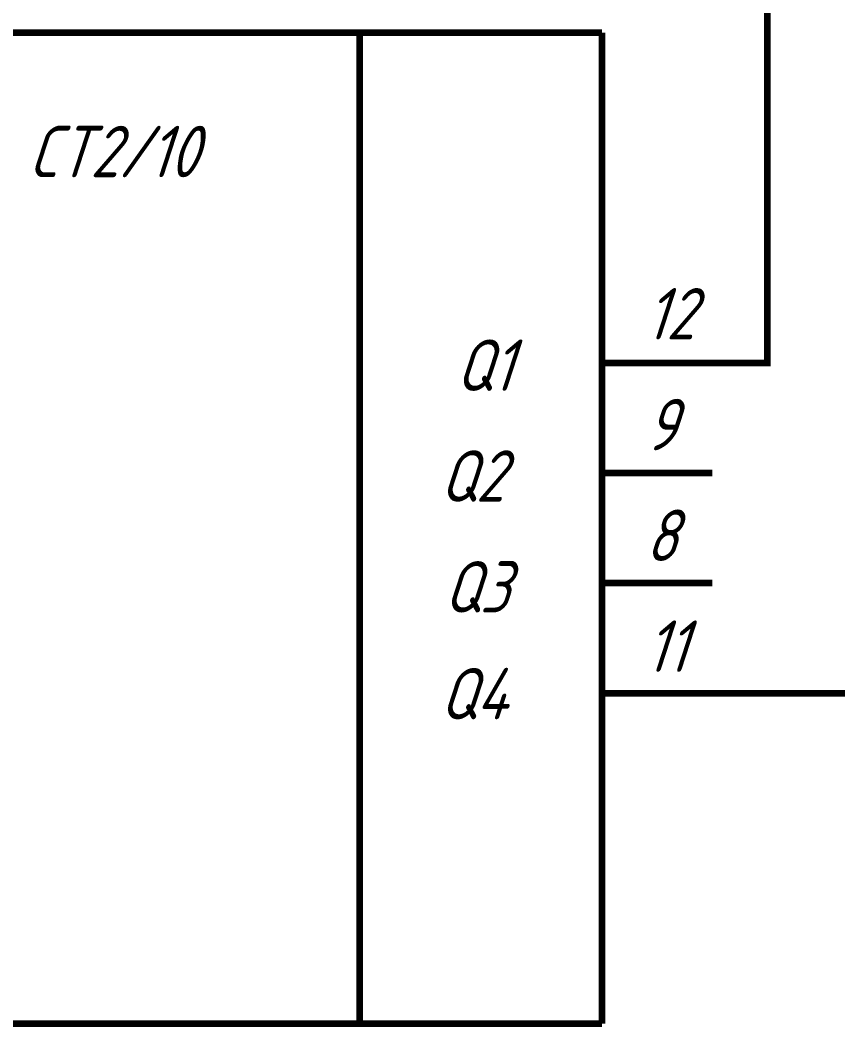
# Model space of a CAD drawing. Header units: millimetres. Extents: x 0 to 420, y 0 to 297.
# Drawn here: x 181.09 to 218.2, y 199.85 to 245.56 of the extents above; entities that cross this region are included whole.
import ezdxf

# ---------------------------------------------------------------- set-up
doc = ezdxf.new("R2010")
doc.units = ezdxf.units.MM
doc.layers.add('Sheet', color=255, linetype='Continuous')
doc.styles.add('GOST', font='', dxfattribs={"oblique": 18})
doc.styles.get('GOST').set_extended_font_data('GOST type A')

msp = doc.modelspace()

# ---------------------------------------------------------------- linework, layer by layer
at = {"layer": 'Sheet', "const_width": 0.3}
for points in [[(162.519, 234.99), (160.015, 234.99), (160.015, 254.99), (215.007, 254.99), (215.007, 229.993), (212.504, 229.993)], [(207.507, 244.996), (167.515, 244.996)], [(196.504, 244.996), (196.504, 199.999)], [(207.507, 199.999), (207.507, 244.996)], [(207.507, 229.993), (212.504, 229.993)], [(207.507, 224.996), (212.504, 224.996)], [(207.507, 219.999), (212.504, 219.999)], [(207.507, 214.99), (212.504, 214.99)], [(212.504, 214.99), (229.996, 214.99), (237.496, 214.99)], [(207.507, 199.999), (167.515, 199.999)]]:
    msp.add_lwpolyline(points, dxfattribs=at)

# ---------------------------------------------------------------- texts
at = {"layer": 'Sheet', "style": 'GOST', "oblique": 18}
for s, height, p in [('CT2/10', 2.3358, (181.437, 238.426)), ('12', 2.3358, (209.461, 231.06)), ('Q1', 2.3358, (200.838, 228.724)), ('9', 2.336, (209.461, 226.029)), ('Q2', 2.3358, (200.12, 223.693)), ('8', 2.336, (209.461, 220.998)), ('Q3', 2.3358, (200.299, 218.662)), ('11', 2.3358, (209.461, 215.967)), ('Q4', 2.3358, (200.12, 213.811))]:
    msp.add_text(s, height=height, dxfattribs=at).set_placement(p)

doc.saveas('drawing.dxf')
